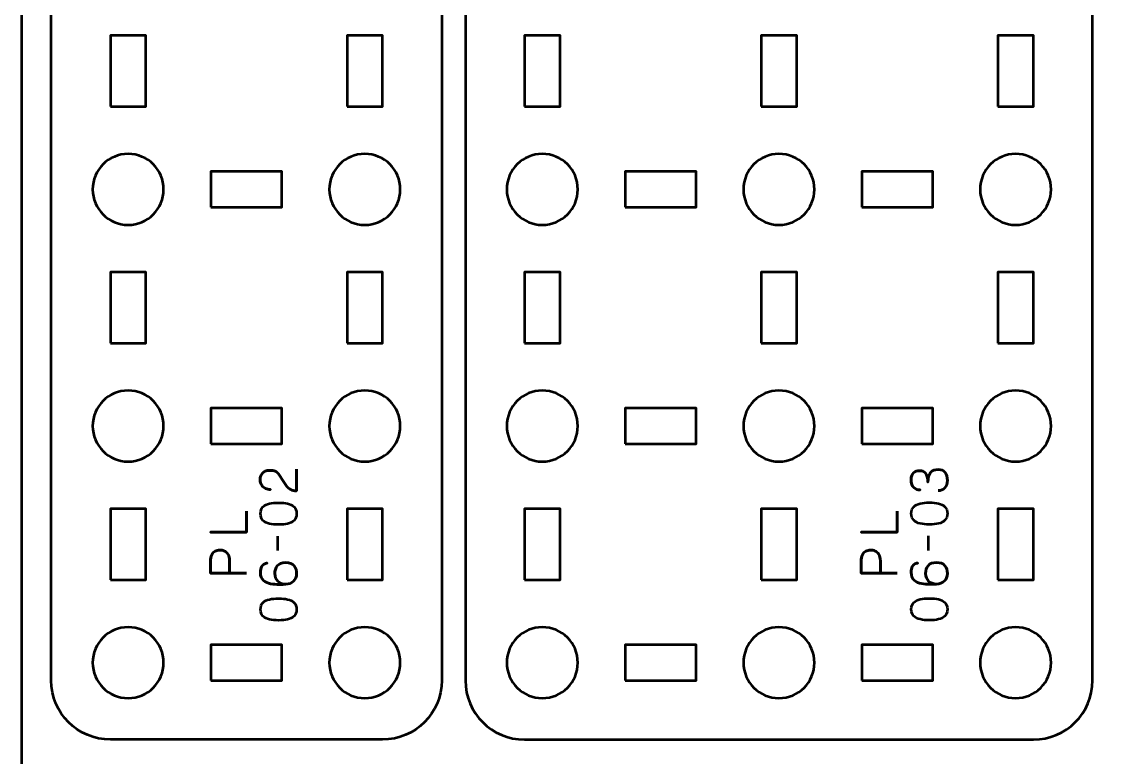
# Model space of a CAD drawing. Header units: centimetres. Extents: x -17.9 to -3.1, y -25.3 to -4.3.
# Drawn here: x -17.9 to -8.75, y -16.1 to -9.88 of the extents above; entities that cross this region are included whole.
import ezdxf

# ---------------------------------------------------------------- set-up
doc = ezdxf.new("R2010")
doc.units = ezdxf.units.CM
doc.header["$MEASUREMENT"] = 0
doc.layers.add('Layer 1', color=7, linetype='Continuous')

msp = doc.modelspace()

# ---------------------------------------------------------------- linework, layer by layer
at = {"layer": 'Layer 1', "color": 22, "lineweight": 53}
msp.add_open_spline([(-17.90003, -24.8499), (-17.90003, -24.8499), (-17.90003, -4.84994), (-17.90003, -4.84994), (-17.90003, -4.84994), (-17.90003, -4.57297), (-17.67694, -4.34998), (-17.39994, -4.34998), (-17.39994, -4.34998), (-17.39994, -4.34998), (-3.60007, -4.34998), (-3.60007, -4.34998), (-3.60007, -4.34998), (-3.32293, -4.34998), (-3.09997, -4.57297), (-3.09997, -4.84994), (-3.09997, -4.84994), (-3.09997, -4.84994), (-3.09997, -24.8499), (-3.09997, -24.8499), (-3.09997, -24.8499), (-3.09997, -25.1269), (-3.32293, -25.34999), (-3.60007, -25.34999), (-3.60007, -25.34999), (-3.60007, -25.34999), (-17.39994, -25.34999), (-17.39994, -25.34999), (-17.39994, -25.34999), (-17.67694, -25.34999), (-17.90003, -25.1269), (-17.90003, -24.8499)], degree=3, knots=[0, 0, 0, 0, 0.125, 0.125, 0.125, 0.125, 0.25, 0.25, 0.25, 0.25, 0.375, 0.375, 0.375, 0.375, 0.5, 0.5, 0.5, 0.5, 0.625, 0.625, 0.625, 0.625, 0.75, 0.75, 0.75, 0.75, 0.875, 0.875, 0.875, 0.875, 1, 1, 1, 1], dxfattribs=at)
at = {"layer": 'Layer 1', "color": 2, "lineweight": 53}
for points in [[(-14.35004, -15.4499), (-14.35004, -15.4499), (-14.35004, -5.14995), (-14.35004, -5.14995), (-14.35004, -5.14995), (-14.35004, -4.87295), (-14.57299, -4.64999), (-14.85, -4.64999), (-14.85, -4.64999), (-14.85, -4.64999), (-17.14992, -4.64999), (-17.14992, -4.64999), (-17.14992, -4.64999), (-17.42692, -4.64999), (-17.65002, -4.87295), (-17.65002, -5.14995), (-17.65002, -5.14995), (-17.65002, -5.14995), (-17.65002, -15.4499), (-17.65002, -15.4499), (-17.65002, -15.4499), (-17.65002, -15.7269), (-17.42692, -15.95), (-17.14992, -15.95), (-17.14992, -15.95), (-17.14992, -15.95), (-14.85, -15.95), (-14.85, -15.95), (-14.85, -15.95), (-14.57299, -15.95), (-14.35004, -15.7269), (-14.35004, -15.4499)], [(-14.15004, -15.44992), (-14.15004, -15.44992), (-14.15004, -5.14994), (-14.15004, -5.14994), (-14.15004, -5.14994), (-14.15004, -4.87294), (-13.92695, -4.64998), (-13.64995, -4.64998), (-13.64995, -4.64998), (-13.64995, -4.64998), (-9.35008, -4.64998), (-9.35008, -4.64998), (-9.35008, -4.64998), (-9.07294, -4.64998), (-8.84998, -4.87294), (-8.84998, -5.14994), (-8.84998, -5.14994), (-8.84998, -5.14994), (-8.84998, -15.44992), (-8.84998, -15.44992), (-8.84998, -15.44992), (-8.84998, -15.72692), (-9.07294, -15.95002), (-9.35008, -15.95002), (-9.35008, -15.95002), (-9.35008, -15.95002), (-13.64995, -15.95002), (-13.64995, -15.95002), (-13.64995, -15.95002), (-13.92695, -15.95002), (-14.15004, -15.72692), (-14.15004, -15.44992)]]:
    msp.add_open_spline(points, degree=3, knots=[0, 0, 0, 0, 0.125, 0.125, 0.125, 0.125, 0.25, 0.25, 0.25, 0.25, 0.375, 0.375, 0.375, 0.375, 0.5, 0.5, 0.5, 0.5, 0.625, 0.625, 0.625, 0.625, 0.75, 0.75, 0.75, 0.75, 0.875, 0.875, 0.875, 0.875, 1, 1, 1, 1], dxfattribs=at)
at = {"layer": 'Layer 1', "lineweight": 53}
for points in [[(-17.14992, -10.59993), (-17.14992, -10.59993), (-17.14992, -9.99993), (-17.14992, -9.99993), (-17.14992, -9.99993), (-17.14992, -9.99993), (-16.84992, -9.99993), (-16.84992, -9.99993), (-16.84992, -9.99993), (-16.84992, -9.99993), (-16.84992, -10.59993), (-16.84992, -10.59993), (-16.84992, -10.59993), (-16.84992, -10.59993), (-17.14992, -10.59993), (-17.14992, -10.59993)], [(-15.15, -10.59993), (-15.15, -10.59993), (-15.15, -9.99993), (-15.15, -9.99993), (-15.15, -9.99993), (-15.15, -9.99993), (-14.85, -9.99993), (-14.85, -9.99993), (-14.85, -9.99993), (-14.85, -9.99993), (-14.85, -10.59993), (-14.85, -10.59993), (-14.85, -10.59993), (-14.85, -10.59993), (-15.15, -10.59993), (-15.15, -10.59993)], [(-13.64995, -10.59993), (-13.64995, -10.59993), (-13.64995, -9.99993), (-13.64995, -9.99993), (-13.64995, -9.99993), (-13.64995, -9.99993), (-13.34994, -9.99993), (-13.34994, -9.99993), (-13.34994, -9.99993), (-13.34994, -9.99993), (-13.34994, -10.59993), (-13.34994, -10.59993), (-13.34994, -10.59993), (-13.34994, -10.59993), (-13.64995, -10.59993), (-13.64995, -10.59993)], [(-11.65001, -10.59993), (-11.65001, -10.59993), (-11.65001, -9.99993), (-11.65001, -9.99993), (-11.65001, -9.99993), (-11.65001, -9.99993), (-11.35001, -9.99993), (-11.35001, -9.99993), (-11.35001, -9.99993), (-11.35001, -9.99993), (-11.35001, -10.59993), (-11.35001, -10.59993), (-11.35001, -10.59993), (-11.35001, -10.59993), (-11.65001, -10.59993), (-11.65001, -10.59993)], [(-9.65008, -10.59993), (-9.65008, -10.59993), (-9.65008, -9.99993), (-9.65008, -9.99993), (-9.65008, -9.99993), (-9.65008, -9.99993), (-9.35008, -9.99993), (-9.35008, -9.99993), (-9.35008, -9.99993), (-9.35008, -9.99993), (-9.35008, -10.59993), (-9.35008, -10.59993), (-9.35008, -10.59993), (-9.35008, -10.59993), (-9.65008, -10.59993), (-9.65008, -10.59993)], [(-16.99999, -10.99998), (-16.83422, -10.99998), (-16.69999, -11.13431), (-16.69999, -11.29997), (-16.69999, -11.29997), (-16.69999, -11.4656), (-16.83422, -11.59998), (-16.99999, -11.59998), (-16.99999, -11.59998), (-17.16565, -11.59998), (-17.29999, -11.4656), (-17.29999, -11.29997), (-17.29999, -11.29997), (-17.29999, -11.13431), (-17.16565, -10.99998), (-16.99999, -10.99998)], [(-14.99993, -10.99998), (-14.8343, -10.99998), (-14.69992, -11.13431), (-14.69992, -11.29997), (-14.69992, -11.29997), (-14.69992, -11.4656), (-14.8343, -11.59998), (-14.99993, -11.59998), (-14.99993, -11.59998), (-15.1657, -11.59998), (-15.29993, -11.4656), (-15.29993, -11.29997), (-15.29993, -11.29997), (-15.29993, -11.13431), (-15.1657, -10.99998), (-14.99993, -10.99998)], [(-13.50001, -10.99998), (-13.33424, -10.99998), (-13.20001, -11.13432), (-13.20001, -11.29998), (-13.20001, -11.29998), (-13.20001, -11.46561), (-13.33424, -11.59999), (-13.50001, -11.59999), (-13.50001, -11.59999), (-13.66568, -11.59999), (-13.80002, -11.46561), (-13.80002, -11.29998), (-13.80002, -11.29998), (-13.80002, -11.13432), (-13.66568, -10.99998), (-13.50001, -10.99998)], [(-11.49994, -10.99998), (-11.33431, -10.99998), (-11.19994, -11.13432), (-11.19994, -11.29998), (-11.19994, -11.29998), (-11.19994, -11.46561), (-11.33431, -11.59999), (-11.49994, -11.59999), (-11.49994, -11.59999), (-11.66571, -11.59999), (-11.79994, -11.46561), (-11.79994, -11.29998), (-11.79994, -11.29998), (-11.79994, -11.13432), (-11.66571, -10.99998), (-11.49994, -10.99998)], [(-9.50001, -10.99998), (-9.33434, -10.99998), (-9.20001, -11.13432), (-9.20001, -11.29998), (-9.20001, -11.29998), (-9.20001, -11.46561), (-9.33434, -11.59999), (-9.50001, -11.59999), (-9.50001, -11.59999), (-9.66564, -11.59999), (-9.80001, -11.46561), (-9.80001, -11.29998), (-9.80001, -11.29998), (-9.80001, -11.13432), (-9.66564, -10.99998), (-9.50001, -10.99998)], [(-16.29997, -11.45005), (-16.29997, -11.45005), (-16.29997, -11.15004), (-16.29997, -11.15004), (-16.29997, -11.15004), (-16.29997, -11.15004), (-15.69998, -11.15004), (-15.69998, -11.15004), (-15.69998, -11.15004), (-15.69998, -11.15004), (-15.69998, -11.45005), (-15.69998, -11.45005), (-15.69998, -11.45005), (-15.69998, -11.45005), (-16.29997, -11.45005), (-16.29997, -11.45005)], [(-12.8, -11.45006), (-12.8, -11.45006), (-12.8, -11.15005), (-12.8, -11.15005), (-12.8, -11.15005), (-12.8, -11.15005), (-12.19999, -11.15005), (-12.19999, -11.15005), (-12.19999, -11.15005), (-12.19999, -11.15005), (-12.19999, -11.45006), (-12.19999, -11.45006), (-12.19999, -11.45006), (-12.19999, -11.45006), (-12.8, -11.45006), (-12.8, -11.45006)], [(-10.80003, -11.45006), (-10.80003, -11.45006), (-10.80003, -11.15005), (-10.80003, -11.15005), (-10.80003, -11.15005), (-10.80003, -11.15005), (-10.20003, -11.15005), (-10.20003, -11.15005), (-10.20003, -11.15005), (-10.20003, -11.15005), (-10.20003, -11.45006), (-10.20003, -11.45006), (-10.20003, -11.45006), (-10.20003, -11.45006), (-10.80003, -11.45006), (-10.80003, -11.45006)], [(-17.14992, -12.6), (-17.14992, -12.6), (-17.14992, -11.99999), (-17.14992, -11.99999), (-17.14992, -11.99999), (-17.14992, -11.99999), (-16.84992, -11.99999), (-16.84992, -11.99999), (-16.84992, -11.99999), (-16.84992, -11.99999), (-16.84992, -12.6), (-16.84992, -12.6), (-16.84992, -12.6), (-16.84992, -12.6), (-17.14992, -12.6), (-17.14992, -12.6)], [(-15.15, -12.6), (-15.15, -12.6), (-15.15, -11.99999), (-15.15, -11.99999), (-15.15, -11.99999), (-15.15, -11.99999), (-14.85, -11.99999), (-14.85, -11.99999), (-14.85, -11.99999), (-14.85, -11.99999), (-14.85, -12.6), (-14.85, -12.6), (-14.85, -12.6), (-14.85, -12.6), (-15.15, -12.6), (-15.15, -12.6)], [(-13.64995, -12.60001), (-13.64995, -12.60001), (-13.64995, -12), (-13.64995, -12), (-13.64995, -12), (-13.64995, -12), (-13.34994, -12), (-13.34994, -12), (-13.34994, -12), (-13.34994, -12), (-13.34994, -12.60001), (-13.34994, -12.60001), (-13.34994, -12.60001), (-13.34994, -12.60001), (-13.64995, -12.60001), (-13.64995, -12.60001)], [(-11.65001, -12.60001), (-11.65001, -12.60001), (-11.65001, -12), (-11.65001, -12), (-11.65001, -12), (-11.65001, -12), (-11.35001, -12), (-11.35001, -12), (-11.35001, -12), (-11.35001, -12), (-11.35001, -12.60001), (-11.35001, -12.60001), (-11.35001, -12.60001), (-11.35001, -12.60001), (-11.65001, -12.60001), (-11.65001, -12.60001)], [(-9.65008, -12.60001), (-9.65008, -12.60001), (-9.65008, -12), (-9.65008, -12), (-9.65008, -12), (-9.65008, -12), (-9.35008, -12), (-9.35008, -12), (-9.35008, -12), (-9.35008, -12), (-9.35008, -12.60001), (-9.35008, -12.60001), (-9.35008, -12.60001), (-9.35008, -12.60001), (-9.65008, -12.60001), (-9.65008, -12.60001)], [(-16.99999, -12.9999), (-16.83422, -12.9999), (-16.69999, -13.13428), (-16.69999, -13.29991), (-16.69999, -13.29991), (-16.69999, -13.46568), (-16.83422, -13.59991), (-16.99999, -13.59991), (-16.99999, -13.59991), (-17.16565, -13.59991), (-17.29999, -13.46568), (-17.29999, -13.29991), (-17.29999, -13.29991), (-17.29999, -13.13428), (-17.16565, -12.9999), (-16.99999, -12.9999)], [(-14.99993, -12.9999), (-14.8343, -12.9999), (-14.69992, -13.13428), (-14.69992, -13.29991), (-14.69992, -13.29991), (-14.69992, -13.46568), (-14.8343, -13.59991), (-14.99993, -13.59991), (-14.99993, -13.59991), (-15.1657, -13.59991), (-15.29993, -13.46568), (-15.29993, -13.29991), (-15.29993, -13.29991), (-15.29993, -13.13428), (-15.1657, -12.9999), (-14.99993, -12.9999)], [(-13.50001, -12.99991), (-13.33424, -12.99991), (-13.20001, -13.13429), (-13.20001, -13.29992), (-13.20001, -13.29992), (-13.20001, -13.46569), (-13.33424, -13.59992), (-13.50001, -13.59992), (-13.50001, -13.59992), (-13.66568, -13.59992), (-13.80002, -13.46569), (-13.80002, -13.29992), (-13.80002, -13.29992), (-13.80002, -13.13429), (-13.66568, -12.99991), (-13.50001, -12.99991)], [(-11.49994, -12.99991), (-11.33431, -12.99991), (-11.19994, -13.13429), (-11.19994, -13.29992), (-11.19994, -13.29992), (-11.19994, -13.46569), (-11.33431, -13.59992), (-11.49994, -13.59992), (-11.49994, -13.59992), (-11.66571, -13.59992), (-11.79994, -13.46569), (-11.79994, -13.29992), (-11.79994, -13.29992), (-11.79994, -13.13429), (-11.66571, -12.99991), (-11.49994, -12.99991)], [(-9.50001, -12.99991), (-9.33434, -12.99991), (-9.20001, -13.13429), (-9.20001, -13.29992), (-9.20001, -13.29992), (-9.20001, -13.46569), (-9.33434, -13.59992), (-9.50001, -13.59992), (-9.50001, -13.59992), (-9.66564, -13.59992), (-9.80001, -13.46569), (-9.80001, -13.29992), (-9.80001, -13.29992), (-9.80001, -13.13429), (-9.66564, -12.99991), (-9.50001, -12.99991)], [(-16.29997, -13.44998), (-16.29997, -13.44998), (-16.29997, -13.14998), (-16.29997, -13.14998), (-16.29997, -13.14998), (-16.29997, -13.14998), (-15.69998, -13.14998), (-15.69998, -13.14998), (-15.69998, -13.14998), (-15.69998, -13.14998), (-15.69998, -13.44998), (-15.69998, -13.44998), (-15.69998, -13.44998), (-15.69998, -13.44998), (-16.29997, -13.44998), (-16.29997, -13.44998)], [(-12.8, -13.44999), (-12.8, -13.44999), (-12.8, -13.14999), (-12.8, -13.14999), (-12.8, -13.14999), (-12.8, -13.14999), (-12.19999, -13.14999), (-12.19999, -13.14999), (-12.19999, -13.14999), (-12.19999, -13.14999), (-12.19999, -13.44999), (-12.19999, -13.44999), (-12.19999, -13.44999), (-12.19999, -13.44999), (-12.8, -13.44999), (-12.8, -13.44999)], [(-10.80003, -13.44999), (-10.80003, -13.44999), (-10.80003, -13.14999), (-10.80003, -13.14999), (-10.80003, -13.14999), (-10.80003, -13.14999), (-10.20003, -13.14999), (-10.20003, -13.14999), (-10.20003, -13.14999), (-10.20003, -13.14999), (-10.20003, -13.44999), (-10.20003, -13.44999), (-10.20003, -13.44999), (-10.20003, -13.44999), (-10.80003, -13.44999), (-10.80003, -13.44999)], [(-17.14992, -14.59995), (-17.14992, -14.59995), (-17.14992, -13.99996), (-17.14992, -13.99996), (-17.14992, -13.99996), (-17.14992, -13.99996), (-16.84992, -13.99996), (-16.84992, -13.99996), (-16.84992, -13.99996), (-16.84992, -13.99996), (-16.84992, -14.59995), (-16.84992, -14.59995), (-16.84992, -14.59995), (-16.84992, -14.59995), (-17.14992, -14.59995), (-17.14992, -14.59995)], [(-15.15, -14.59995), (-15.15, -14.59995), (-15.15, -13.99996), (-15.15, -13.99996), (-15.15, -13.99996), (-15.15, -13.99996), (-14.85, -13.99996), (-14.85, -13.99996), (-14.85, -13.99996), (-14.85, -13.99996), (-14.85, -14.59995), (-14.85, -14.59995), (-14.85, -14.59995), (-14.85, -14.59995), (-15.15, -14.59995), (-15.15, -14.59995)], [(-13.64995, -14.59997), (-13.64995, -14.59997), (-13.64995, -13.99997), (-13.64995, -13.99997), (-13.64995, -13.99997), (-13.64995, -13.99997), (-13.34994, -13.99997), (-13.34994, -13.99997), (-13.34994, -13.99997), (-13.34994, -13.99997), (-13.34994, -14.59997), (-13.34994, -14.59997), (-13.34994, -14.59997), (-13.34994, -14.59997), (-13.64995, -14.59997), (-13.64995, -14.59997)], [(-11.65001, -14.59997), (-11.65001, -14.59997), (-11.65001, -13.99997), (-11.65001, -13.99997), (-11.65001, -13.99997), (-11.65001, -13.99997), (-11.35001, -13.99997), (-11.35001, -13.99997), (-11.35001, -13.99997), (-11.35001, -13.99997), (-11.35001, -14.59997), (-11.35001, -14.59997), (-11.35001, -14.59997), (-11.35001, -14.59997), (-11.65001, -14.59997), (-11.65001, -14.59997)], [(-9.65008, -14.59997), (-9.65008, -14.59997), (-9.65008, -13.99997), (-9.65008, -13.99997), (-9.65008, -13.99997), (-9.65008, -13.99997), (-9.35008, -13.99997), (-9.35008, -13.99997), (-9.35008, -13.99997), (-9.35008, -13.99997), (-9.35008, -14.59997), (-9.35008, -14.59997), (-9.35008, -14.59997), (-9.35008, -14.59997), (-9.65008, -14.59997), (-9.65008, -14.59997)], [(-16.99999, -14.99997), (-16.83422, -14.99997), (-16.69999, -15.1342), (-16.69999, -15.29997), (-16.69999, -15.29997), (-16.69999, -15.46563), (-16.83422, -15.59997), (-16.99999, -15.59997), (-16.99999, -15.59997), (-17.16565, -15.59997), (-17.29999, -15.46563), (-17.29999, -15.29997), (-17.29999, -15.29997), (-17.29999, -15.1342), (-17.16565, -14.99997), (-16.99999, -14.99997)], [(-14.99993, -14.99997), (-14.8343, -14.99997), (-14.69992, -15.1342), (-14.69992, -15.29997), (-14.69992, -15.29997), (-14.69992, -15.46563), (-14.8343, -15.59997), (-14.99993, -15.59997), (-14.99993, -15.59997), (-15.1657, -15.59997), (-15.29993, -15.46563), (-15.29993, -15.29997), (-15.29993, -15.29997), (-15.29993, -15.1342), (-15.1657, -14.99997), (-14.99993, -14.99997)], [(-13.50001, -14.99999), (-13.33424, -14.99999), (-13.20001, -15.13422), (-13.20001, -15.29999), (-13.20001, -15.29999), (-13.20001, -15.46565), (-13.33424, -15.59999), (-13.50001, -15.59999), (-13.50001, -15.59999), (-13.66568, -15.59999), (-13.80002, -15.46565), (-13.80002, -15.29999), (-13.80002, -15.29999), (-13.80002, -15.13422), (-13.66568, -14.99999), (-13.50001, -14.99999)], [(-11.49994, -14.99999), (-11.33431, -14.99999), (-11.19994, -15.13422), (-11.19994, -15.29999), (-11.19994, -15.29999), (-11.19994, -15.46565), (-11.33431, -15.59999), (-11.49994, -15.59999), (-11.49994, -15.59999), (-11.66571, -15.59999), (-11.79994, -15.46565), (-11.79994, -15.29999), (-11.79994, -15.29999), (-11.79994, -15.13422), (-11.66571, -14.99999), (-11.49994, -14.99999)], [(-9.50001, -14.99999), (-9.33434, -14.99999), (-9.20001, -15.13422), (-9.20001, -15.29999), (-9.20001, -15.29999), (-9.20001, -15.46565), (-9.33434, -15.59999), (-9.50001, -15.59999), (-9.50001, -15.59999), (-9.66564, -15.59999), (-9.80001, -15.46565), (-9.80001, -15.29999), (-9.80001, -15.29999), (-9.80001, -15.13422), (-9.66564, -14.99999), (-9.50001, -14.99999)], [(-16.29997, -15.4499), (-16.29997, -15.4499), (-16.29997, -15.1499), (-16.29997, -15.1499), (-16.29997, -15.1499), (-16.29997, -15.1499), (-15.69998, -15.1499), (-15.69998, -15.1499), (-15.69998, -15.1499), (-15.69998, -15.1499), (-15.69998, -15.4499), (-15.69998, -15.4499), (-15.69998, -15.4499), (-15.69998, -15.4499), (-16.29997, -15.4499), (-16.29997, -15.4499)], [(-12.8, -15.44992), (-12.8, -15.44992), (-12.8, -15.14992), (-12.8, -15.14992), (-12.8, -15.14992), (-12.8, -15.14992), (-12.19999, -15.14992), (-12.19999, -15.14992), (-12.19999, -15.14992), (-12.19999, -15.14992), (-12.19999, -15.44992), (-12.19999, -15.44992), (-12.19999, -15.44992), (-12.19999, -15.44992), (-12.8, -15.44992), (-12.8, -15.44992)], [(-10.80003, -15.44992), (-10.80003, -15.44992), (-10.80003, -15.14992), (-10.80003, -15.14992), (-10.80003, -15.14992), (-10.80003, -15.14992), (-10.20003, -15.14992), (-10.20003, -15.14992), (-10.20003, -15.14992), (-10.20003, -15.14992), (-10.20003, -15.44992), (-10.20003, -15.44992), (-10.20003, -15.44992), (-10.20003, -15.44992), (-10.80003, -15.44992), (-10.80003, -15.44992)]]:
    msp.add_open_spline(points, degree=3, knots=[0, 0, 0, 0, 0.25, 0.25, 0.25, 0.25, 0.5, 0.5, 0.5, 0.5, 0.75, 0.75, 0.75, 0.75, 1, 1, 1, 1], dxfattribs=at)
at = {"layer": 'Layer 1', "color": 40, "lineweight": 53}
for points, knots in [([(-15.57665, -13.66577), (-15.57665, -13.66577), (-15.57665, -13.84742), (-15.57665, -13.84742), (-15.57665, -13.84742), (-15.5969, -13.84685), (-15.6133, -13.84311), (-15.62611, -13.83638), (-15.62611, -13.83638), (-15.63877, -13.82978), (-15.64939, -13.82121), (-15.65793, -13.81073), (-15.65793, -13.81073), (-15.66622, -13.80043), (-15.67433, -13.7891), (-15.68206, -13.77672), (-15.68206, -13.77672), (-15.68206, -13.77672), (-15.73028, -13.70437), (-15.73028, -13.70437), (-15.73028, -13.70437), (-15.74076, -13.69004), (-15.75304, -13.68137), (-15.76679, -13.67833), (-15.76679, -13.67833), (-15.78059, -13.67544), (-15.79463, -13.67417), (-15.80913, -13.67473), (-15.80913, -13.67473), (-15.8189, -13.67459), (-15.82966, -13.67696), (-15.84137, -13.68161), (-15.84137, -13.68161), (-15.8528, -13.68645), (-15.86271, -13.69445), (-15.87125, -13.70574), (-15.87125, -13.70574), (-15.87954, -13.71717), (-15.88395, -13.73276), (-15.88434, -13.75259), (-15.88434, -13.75259), (-15.88395, -13.7727), (-15.87954, -13.78896), (-15.87111, -13.8011), (-15.87111, -13.8011), (-15.86257, -13.81337), (-15.85171, -13.82219), (-15.83858, -13.82756), (-15.83858, -13.82756), (-15.82525, -13.83306), (-15.81146, -13.83571), (-15.79727, -13.83556), (-15.79727, -13.83556), (-15.81146, -13.83571), (-15.82525, -13.83306), (-15.83858, -13.82756), (-15.83858, -13.82756), (-15.85171, -13.82219), (-15.86257, -13.81337), (-15.87111, -13.8011), (-15.87111, -13.8011), (-15.87954, -13.78896), (-15.88395, -13.7727), (-15.88434, -13.75259), (-15.88434, -13.75259), (-15.88395, -13.73276), (-15.87954, -13.71717), (-15.87125, -13.70574), (-15.87125, -13.70574), (-15.86271, -13.69445), (-15.8528, -13.68645), (-15.84137, -13.68161), (-15.84137, -13.68161), (-15.82966, -13.67696), (-15.8189, -13.67459), (-15.80913, -13.67473), (-15.80913, -13.67473), (-15.79463, -13.67417), (-15.78059, -13.67544), (-15.76679, -13.67833), (-15.76679, -13.67833), (-15.75304, -13.68137), (-15.74076, -13.69004), (-15.73028, -13.70437), (-15.73028, -13.70437), (-15.73028, -13.70437), (-15.68206, -13.77672), (-15.68206, -13.77672), (-15.68206, -13.77672), (-15.67433, -13.7891), (-15.66622, -13.80043), (-15.65793, -13.81073), (-15.65793, -13.81073), (-15.64939, -13.82121), (-15.63877, -13.82978), (-15.62611, -13.83638), (-15.62611, -13.83638), (-15.6133, -13.84311), (-15.5969, -13.84685), (-15.57665, -13.84742), (-15.57665, -13.84742), (-15.57665, -13.84742), (-15.57665, -13.66577), (-15.57665, -13.66577)], [0, 0, 0, 0, 0.0384615, 0.0384615, 0.0384615, 0.0384615, 0.0769231, 0.0769231, 0.0769231, 0.0769231, 0.1153846, 0.1153846, 0.1153846, 0.1153846, 0.1538462, 0.1538462, 0.1538462, 0.1538462, 0.1923077, 0.1923077, 0.1923077, 0.1923077, 0.2307692, 0.2307692, 0.2307692, 0.2307692, 0.2692308, 0.2692308, 0.2692308, 0.2692308, 0.3076923, 0.3076923, 0.3076923, 0.3076923, 0.3461538, 0.3461538, 0.3461538, 0.3461538, 0.3846154, 0.3846154, 0.3846154, 0.3846154, 0.4230769, 0.4230769, 0.4230769, 0.4230769, 0.4615385, 0.4615385, 0.4615385, 0.4615385, 0.5, 0.5, 0.5, 0.5, 0.5384615, 0.5384615, 0.5384615, 0.5384615, 0.5769231, 0.5769231, 0.5769231, 0.5769231, 0.6153846, 0.6153846, 0.6153846, 0.6153846, 0.6538462, 0.6538462, 0.6538462, 0.6538462, 0.6923077, 0.6923077, 0.6923077, 0.6923077, 0.7307692, 0.7307692, 0.7307692, 0.7307692, 0.7692308, 0.7692308, 0.7692308, 0.7692308, 0.8076923, 0.8076923, 0.8076923, 0.8076923, 0.8461538, 0.8461538, 0.8461538, 0.8461538, 0.8846154, 0.8846154, 0.8846154, 0.8846154, 0.9230769, 0.9230769, 0.9230769, 0.9230769, 0.9615385, 0.9615385, 0.9615385, 0.9615385, 1, 1, 1, 1]), ([(-10.15332, -13.84616), (-10.13032, -13.84616), (-10.11183, -13.83847), (-10.09807, -13.82302), (-10.09807, -13.82302), (-10.084, -13.80785), (-10.07698, -13.7865), (-10.07669, -13.75895), (-10.07669, -13.75895), (-10.07655, -13.73165), (-10.08262, -13.7096), (-10.0949, -13.69295), (-10.0949, -13.69295), (-10.10728, -13.67654), (-10.12728, -13.66815), (-10.15498, -13.66758), (-10.15498, -13.66758), (-10.18295, -13.66758), (-10.20429, -13.67612), (-10.21893, -13.69333), (-10.21893, -13.69333), (-10.23354, -13.71073), (-10.24084, -13.73771), (-10.24098, -13.77423), (-10.24098, -13.77423), (-10.24109, -13.73828), (-10.24772, -13.71291), (-10.26067, -13.69831), (-10.26067, -13.69831), (-10.27362, -13.68384), (-10.29044, -13.67682), (-10.31126, -13.67721), (-10.31126, -13.67721), (-10.33193, -13.67707), (-10.349, -13.683), (-10.36266, -13.69485), (-10.36266, -13.69485), (-10.37603, -13.70699), (-10.38305, -13.72724), (-10.38358, -13.75563), (-10.38358, -13.75563), (-10.38291, -13.78428), (-10.37518, -13.80552), (-10.36043, -13.81945), (-10.36043, -13.81945), (-10.34569, -13.83349), (-10.32791, -13.84037), (-10.30699, -13.84023), (-10.30699, -13.84023), (-10.32791, -13.84037), (-10.34569, -13.83349), (-10.36043, -13.81945), (-10.36043, -13.81945), (-10.37518, -13.80552), (-10.38291, -13.78428), (-10.38358, -13.75563), (-10.38358, -13.75563), (-10.38305, -13.72724), (-10.37603, -13.70699), (-10.36266, -13.69485), (-10.36266, -13.69485), (-10.349, -13.683), (-10.33193, -13.67707), (-10.31126, -13.67721), (-10.31126, -13.67721), (-10.29044, -13.67682), (-10.27362, -13.68384), (-10.26067, -13.69831), (-10.26067, -13.69831), (-10.24772, -13.71291), (-10.24109, -13.73828), (-10.24098, -13.77423), (-10.24098, -13.77423), (-10.24084, -13.73771), (-10.23354, -13.71073), (-10.21893, -13.69333), (-10.21893, -13.69333), (-10.20429, -13.67612), (-10.18295, -13.66758), (-10.15498, -13.66758), (-10.15498, -13.66758), (-10.12728, -13.66815), (-10.10728, -13.67654), (-10.0949, -13.69295), (-10.0949, -13.69295), (-10.08262, -13.7096), (-10.07655, -13.73165), (-10.07669, -13.75895), (-10.07669, -13.75895), (-10.07698, -13.7865), (-10.084, -13.80785), (-10.09807, -13.82302), (-10.09807, -13.82302), (-10.11183, -13.83847), (-10.13032, -13.84616), (-10.15332, -13.84616)], [0, 0, 0, 0, 0.0416667, 0.0416667, 0.0416667, 0.0416667, 0.0833333, 0.0833333, 0.0833333, 0.0833333, 0.125, 0.125, 0.125, 0.125, 0.1666667, 0.1666667, 0.1666667, 0.1666667, 0.2083333, 0.2083333, 0.2083333, 0.2083333, 0.25, 0.25, 0.25, 0.25, 0.2916667, 0.2916667, 0.2916667, 0.2916667, 0.3333333, 0.3333333, 0.3333333, 0.3333333, 0.375, 0.375, 0.375, 0.375, 0.4166667, 0.4166667, 0.4166667, 0.4166667, 0.4583333, 0.4583333, 0.4583333, 0.4583333, 0.5, 0.5, 0.5, 0.5, 0.5416667, 0.5416667, 0.5416667, 0.5416667, 0.5833333, 0.5833333, 0.5833333, 0.5833333, 0.625, 0.625, 0.625, 0.625, 0.6666667, 0.6666667, 0.6666667, 0.6666667, 0.7083333, 0.7083333, 0.7083333, 0.7083333, 0.75, 0.75, 0.75, 0.75, 0.7916667, 0.7916667, 0.7916667, 0.7916667, 0.8333333, 0.8333333, 0.8333333, 0.8333333, 0.875, 0.875, 0.875, 0.875, 0.9166667, 0.9166667, 0.9166667, 0.9166667, 0.9583333, 0.9583333, 0.9583333, 0.9583333, 1, 1, 1, 1]), ([(-15.57665, -14.04046), (-15.57689, -14.01594), (-15.58381, -13.99692), (-15.59732, -13.98341), (-15.59732, -13.98341), (-15.6108, -13.97004), (-15.629, -13.96066), (-15.652, -13.95544), (-15.652, -13.95544), (-15.6749, -13.95036), (-15.70051, -13.94785), (-15.72905, -13.94814), (-15.72905, -13.94814), (-15.75716, -13.94785), (-15.78278, -13.95036), (-15.80581, -13.95544), (-15.80581, -13.95544), (-15.82853, -13.96066), (-15.84673, -13.97004), (-15.86053, -13.98341), (-15.86053, -13.98341), (-15.874, -13.99692), (-15.88106, -14.01594), (-15.88145, -14.04046), (-15.88145, -14.04046), (-15.88106, -14.06512), (-15.874, -14.08413), (-15.86053, -14.0975), (-15.86053, -14.0975), (-15.84673, -14.11101), (-15.82853, -14.12026), (-15.80581, -14.12534), (-15.80581, -14.12534), (-15.78278, -14.13059), (-15.75716, -14.13306), (-15.72905, -14.13264), (-15.72905, -14.13264), (-15.70051, -14.13306), (-15.6749, -14.13059), (-15.652, -14.12534), (-15.652, -14.12534), (-15.629, -14.12026), (-15.6108, -14.11101), (-15.59732, -14.0975), (-15.59732, -14.0975), (-15.58381, -14.08413), (-15.57689, -14.06512), (-15.57665, -14.04046)], [0, 0, 0, 0, 0.0833333, 0.0833333, 0.0833333, 0.0833333, 0.1666667, 0.1666667, 0.1666667, 0.1666667, 0.25, 0.25, 0.25, 0.25, 0.3333333, 0.3333333, 0.3333333, 0.3333333, 0.4166667, 0.4166667, 0.4166667, 0.4166667, 0.5, 0.5, 0.5, 0.5, 0.5833333, 0.5833333, 0.5833333, 0.5833333, 0.6666667, 0.6666667, 0.6666667, 0.6666667, 0.75, 0.75, 0.75, 0.75, 0.8333333, 0.8333333, 0.8333333, 0.8333333, 0.9166667, 0.9166667, 0.9166667, 0.9166667, 1, 1, 1, 1]), ([(-15.57665, -14.04046), (-15.57689, -14.01594), (-15.58381, -13.99692), (-15.59732, -13.98341), (-15.59732, -13.98341), (-15.6108, -13.97004), (-15.629, -13.96066), (-15.652, -13.95544), (-15.652, -13.95544), (-15.6749, -13.95036), (-15.70051, -13.94785), (-15.72905, -13.94814), (-15.72905, -13.94814), (-15.75716, -13.94785), (-15.78278, -13.95036), (-15.80581, -13.95544), (-15.80581, -13.95544), (-15.82853, -13.96066), (-15.84673, -13.97004), (-15.86053, -13.98341), (-15.86053, -13.98341), (-15.874, -13.99692), (-15.88106, -14.01594), (-15.88145, -14.04046), (-15.88145, -14.04046), (-15.88106, -14.06512), (-15.874, -14.08413), (-15.86053, -14.0975), (-15.86053, -14.0975), (-15.84673, -14.11101), (-15.82853, -14.12026), (-15.80581, -14.12534), (-15.80581, -14.12534), (-15.78278, -14.13059), (-15.75716, -14.13306), (-15.72905, -14.13264), (-15.72905, -14.13264), (-15.70051, -14.13306), (-15.6749, -14.13059), (-15.652, -14.12534), (-15.652, -14.12534), (-15.629, -14.12026), (-15.6108, -14.11101), (-15.59732, -14.0975), (-15.59732, -14.0975), (-15.58381, -14.08413), (-15.57689, -14.06512), (-15.57665, -14.04046)], [0, 0, 0, 0, 0.0833333, 0.0833333, 0.0833333, 0.0833333, 0.1666667, 0.1666667, 0.1666667, 0.1666667, 0.25, 0.25, 0.25, 0.25, 0.3333333, 0.3333333, 0.3333333, 0.3333333, 0.4166667, 0.4166667, 0.4166667, 0.4166667, 0.5, 0.5, 0.5, 0.5, 0.5833333, 0.5833333, 0.5833333, 0.5833333, 0.6666667, 0.6666667, 0.6666667, 0.6666667, 0.75, 0.75, 0.75, 0.75, 0.8333333, 0.8333333, 0.8333333, 0.8333333, 0.9166667, 0.9166667, 0.9166667, 0.9166667, 1, 1, 1, 1]), ([(-10.07669, -14.03923), (-10.07698, -14.01471), (-10.08386, -13.9957), (-10.09737, -13.98219), (-10.09737, -13.98219), (-10.11088, -13.96882), (-10.12908, -13.95943), (-10.15208, -13.95421), (-10.15208, -13.95421), (-10.17494, -13.9491), (-10.20059, -13.94663), (-10.22913, -13.94691), (-10.22913, -13.94691), (-10.25721, -13.94663), (-10.28286, -13.9491), (-10.30586, -13.95421), (-10.30586, -13.95421), (-10.32861, -13.95943), (-10.34682, -13.96882), (-10.36057, -13.98219), (-10.36057, -13.98219), (-10.37409, -13.9957), (-10.38111, -14.01471), (-10.38153, -14.03923), (-10.38153, -14.03923), (-10.38111, -14.06389), (-10.37409, -14.08291), (-10.36057, -14.09628), (-10.36057, -14.09628), (-10.34682, -14.10979), (-10.32861, -14.11903), (-10.30586, -14.12411), (-10.30586, -14.12411), (-10.28286, -14.12937), (-10.25721, -14.13184), (-10.22913, -14.13141), (-10.22913, -14.13141), (-10.20059, -14.13184), (-10.17494, -14.12937), (-10.15208, -14.12411), (-10.15208, -14.12411), (-10.12908, -14.11903), (-10.11088, -14.10979), (-10.09737, -14.09628), (-10.09737, -14.09628), (-10.08386, -14.08291), (-10.07698, -14.06389), (-10.07669, -14.03923)], [0, 0, 0, 0, 0.0833333, 0.0833333, 0.0833333, 0.0833333, 0.1666667, 0.1666667, 0.1666667, 0.1666667, 0.25, 0.25, 0.25, 0.25, 0.3333333, 0.3333333, 0.3333333, 0.3333333, 0.4166667, 0.4166667, 0.4166667, 0.4166667, 0.5, 0.5, 0.5, 0.5, 0.5833333, 0.5833333, 0.5833333, 0.5833333, 0.6666667, 0.6666667, 0.6666667, 0.6666667, 0.75, 0.75, 0.75, 0.75, 0.8333333, 0.8333333, 0.8333333, 0.8333333, 0.9166667, 0.9166667, 0.9166667, 0.9166667, 1, 1, 1, 1]), ([(-10.07669, -14.03923), (-10.07698, -14.01471), (-10.08386, -13.9957), (-10.09737, -13.98219), (-10.09737, -13.98219), (-10.11088, -13.96882), (-10.12908, -13.95943), (-10.15208, -13.95421), (-10.15208, -13.95421), (-10.17494, -13.9491), (-10.20059, -13.94663), (-10.22913, -13.94691), (-10.22913, -13.94691), (-10.25721, -13.94663), (-10.28286, -13.9491), (-10.30586, -13.95421), (-10.30586, -13.95421), (-10.32861, -13.95943), (-10.34682, -13.96882), (-10.36057, -13.98219), (-10.36057, -13.98219), (-10.37409, -13.9957), (-10.38111, -14.01471), (-10.38153, -14.03923), (-10.38153, -14.03923), (-10.38111, -14.06389), (-10.37409, -14.08291), (-10.36057, -14.09628), (-10.36057, -14.09628), (-10.34682, -14.10979), (-10.32861, -14.11903), (-10.30586, -14.12411), (-10.30586, -14.12411), (-10.28286, -14.12937), (-10.25721, -14.13184), (-10.22913, -14.13141), (-10.22913, -14.13141), (-10.20059, -14.13184), (-10.17494, -14.12937), (-10.15208, -14.12411), (-10.15208, -14.12411), (-10.12908, -14.11903), (-10.11088, -14.10979), (-10.09737, -14.09628), (-10.09737, -14.09628), (-10.08386, -14.08291), (-10.07698, -14.06389), (-10.07669, -14.03923)], [0, 0, 0, 0, 0.0833333, 0.0833333, 0.0833333, 0.0833333, 0.1666667, 0.1666667, 0.1666667, 0.1666667, 0.25, 0.25, 0.25, 0.25, 0.3333333, 0.3333333, 0.3333333, 0.3333333, 0.4166667, 0.4166667, 0.4166667, 0.4166667, 0.5, 0.5, 0.5, 0.5, 0.5833333, 0.5833333, 0.5833333, 0.5833333, 0.6666667, 0.6666667, 0.6666667, 0.6666667, 0.75, 0.75, 0.75, 0.75, 0.8333333, 0.8333333, 0.8333333, 0.8333333, 0.9166667, 0.9166667, 0.9166667, 0.9166667, 1, 1, 1, 1]), ([(-15.99998, -14.01993), (-15.99998, -14.01993), (-15.99998, -14.19811), (-15.99998, -14.19811), (-15.99998, -14.19811), (-15.99998, -14.19811), (-16.30519, -14.19811), (-16.30519, -14.19811), (-16.30519, -14.19811), (-16.30519, -14.19811), (-15.99998, -14.19811), (-15.99998, -14.19811), (-15.99998, -14.19811), (-15.99998, -14.19811), (-15.99998, -14.01993), (-15.99998, -14.01993)], [0, 0, 0, 0, 0.25, 0.25, 0.25, 0.25, 0.5, 0.5, 0.5, 0.5, 0.75, 0.75, 0.75, 0.75, 1, 1, 1, 1]), ([(-10.50003, -14.01994), (-10.50003, -14.01994), (-10.50003, -14.19812), (-10.50003, -14.19812), (-10.50003, -14.19812), (-10.50003, -14.19812), (-10.80529, -14.19812), (-10.80529, -14.19812), (-10.80529, -14.19812), (-10.80529, -14.19812), (-10.50003, -14.19812), (-10.50003, -14.19812), (-10.50003, -14.19812), (-10.50003, -14.19812), (-10.50003, -14.01994), (-10.50003, -14.01994)], [0, 0, 0, 0, 0.25, 0.25, 0.25, 0.25, 0.5, 0.5, 0.5, 0.5, 0.75, 0.75, 0.75, 0.75, 1, 1, 1, 1]), ([(-15.99998, -14.54453), (-15.99998, -14.54453), (-16.30519, -14.54453), (-16.30519, -14.54453), (-16.30519, -14.54453), (-16.30519, -14.54453), (-16.30519, -14.44724), (-16.30519, -14.44724), (-16.30519, -14.44724), (-16.30491, -14.42162), (-16.30121, -14.40162), (-16.29405, -14.38744), (-16.29405, -14.38744), (-16.28674, -14.37354), (-16.27722, -14.36373), (-16.26537, -14.35809), (-16.26537, -14.35809), (-16.25351, -14.35259), (-16.24071, -14.34955), (-16.22691, -14.34899), (-16.22691, -14.34899), (-16.21287, -14.34832), (-16.1995, -14.35064), (-16.18684, -14.35615), (-16.18684, -14.35615), (-16.17414, -14.36169), (-16.16366, -14.37118), (-16.15555, -14.38441), (-16.15555, -14.38441), (-16.1474, -14.39792), (-16.14327, -14.41612), (-16.14299, -14.43926), (-16.14299, -14.43926), (-16.14299, -14.43926), (-16.14299, -14.54453), (-16.14299, -14.54453), (-16.14299, -14.54453), (-16.14299, -14.54453), (-16.14299, -14.43926), (-16.14299, -14.43926), (-16.14299, -14.43926), (-16.14327, -14.41651), (-16.1474, -14.39848), (-16.15555, -14.38497), (-16.15555, -14.38497), (-16.16366, -14.3716), (-16.17414, -14.36208), (-16.18684, -14.35643), (-16.18684, -14.35643), (-16.1995, -14.35093), (-16.21287, -14.34846), (-16.22691, -14.34899), (-16.22691, -14.34899), (-16.24071, -14.34955), (-16.25351, -14.35259), (-16.26537, -14.35823), (-16.26537, -14.35823), (-16.27722, -14.36402), (-16.28674, -14.37393), (-16.29405, -14.38786), (-16.29405, -14.38786), (-16.30121, -14.40204), (-16.30491, -14.42191), (-16.30519, -14.44724), (-16.30519, -14.44724), (-16.30519, -14.44724), (-16.30519, -14.54453), (-16.30519, -14.54453), (-16.30519, -14.54453), (-16.30519, -14.54453), (-15.99998, -14.54453), (-15.99998, -14.54453)], [0, 0, 0, 0, 0.0555556, 0.0555556, 0.0555556, 0.0555556, 0.1111111, 0.1111111, 0.1111111, 0.1111111, 0.1666667, 0.1666667, 0.1666667, 0.1666667, 0.2222222, 0.2222222, 0.2222222, 0.2222222, 0.2777778, 0.2777778, 0.2777778, 0.2777778, 0.3333333, 0.3333333, 0.3333333, 0.3333333, 0.3888889, 0.3888889, 0.3888889, 0.3888889, 0.4444444, 0.4444444, 0.4444444, 0.4444444, 0.5, 0.5, 0.5, 0.5, 0.5555556, 0.5555556, 0.5555556, 0.5555556, 0.6111111, 0.6111111, 0.6111111, 0.6111111, 0.6666667, 0.6666667, 0.6666667, 0.6666667, 0.7222222, 0.7222222, 0.7222222, 0.7222222, 0.7777778, 0.7777778, 0.7777778, 0.7777778, 0.8333333, 0.8333333, 0.8333333, 0.8333333, 0.8888889, 0.8888889, 0.8888889, 0.8888889, 0.9444444, 0.9444444, 0.9444444, 0.9444444, 1, 1, 1, 1]), ([(-10.50003, -14.54455), (-10.50003, -14.54455), (-10.80529, -14.54455), (-10.80529, -14.54455), (-10.80529, -14.54455), (-10.80529, -14.54455), (-10.80529, -14.44726), (-10.80529, -14.44726), (-10.80529, -14.44726), (-10.805, -14.42164), (-10.80126, -14.40164), (-10.7941, -14.38746), (-10.7941, -14.38746), (-10.7868, -14.37356), (-10.77731, -14.36375), (-10.76546, -14.35811), (-10.76546, -14.35811), (-10.7536, -14.35261), (-10.74076, -14.34957), (-10.72701, -14.34901), (-10.72701, -14.34901), (-10.71293, -14.34834), (-10.69959, -14.35066), (-10.68689, -14.35617), (-10.68689, -14.35617), (-10.67423, -14.36171), (-10.66375, -14.3712), (-10.6556, -14.38443), (-10.6556, -14.38443), (-10.64749, -14.39794), (-10.64336, -14.41614), (-10.64308, -14.43928), (-10.64308, -14.43928), (-10.64308, -14.43928), (-10.64308, -14.54455), (-10.64308, -14.54455), (-10.64308, -14.54455), (-10.64308, -14.54455), (-10.64308, -14.43928), (-10.64308, -14.43928), (-10.64308, -14.43928), (-10.64336, -14.41653), (-10.64749, -14.3985), (-10.6556, -14.38499), (-10.6556, -14.38499), (-10.66375, -14.37162), (-10.67423, -14.3621), (-10.68689, -14.35645), (-10.68689, -14.35645), (-10.69959, -14.35095), (-10.71293, -14.34848), (-10.72701, -14.34901), (-10.72701, -14.34901), (-10.74076, -14.34957), (-10.7536, -14.35261), (-10.76546, -14.35825), (-10.76546, -14.35825), (-10.77731, -14.36404), (-10.7868, -14.37395), (-10.7941, -14.38788), (-10.7941, -14.38788), (-10.80126, -14.40206), (-10.805, -14.42193), (-10.80529, -14.44726), (-10.80529, -14.44726), (-10.80529, -14.44726), (-10.80529, -14.54455), (-10.80529, -14.54455), (-10.80529, -14.54455), (-10.80529, -14.54455), (-10.50003, -14.54455), (-10.50003, -14.54455)], [0, 0, 0, 0, 0.0555556, 0.0555556, 0.0555556, 0.0555556, 0.1111111, 0.1111111, 0.1111111, 0.1111111, 0.1666667, 0.1666667, 0.1666667, 0.1666667, 0.2222222, 0.2222222, 0.2222222, 0.2222222, 0.2777778, 0.2777778, 0.2777778, 0.2777778, 0.3333333, 0.3333333, 0.3333333, 0.3333333, 0.3888889, 0.3888889, 0.3888889, 0.3888889, 0.4444444, 0.4444444, 0.4444444, 0.4444444, 0.5, 0.5, 0.5, 0.5, 0.5555556, 0.5555556, 0.5555556, 0.5555556, 0.6111111, 0.6111111, 0.6111111, 0.6111111, 0.6666667, 0.6666667, 0.6666667, 0.6666667, 0.7222222, 0.7222222, 0.7222222, 0.7222222, 0.7777778, 0.7777778, 0.7777778, 0.7777778, 0.8333333, 0.8333333, 0.8333333, 0.8333333, 0.8888889, 0.8888889, 0.8888889, 0.8888889, 0.9444444, 0.9444444, 0.9444444, 0.9444444, 1, 1, 1, 1]), ([(-15.66855, -14.63699), (-15.69624, -14.63661), (-15.71843, -14.62803), (-15.73497, -14.61138), (-15.73497, -14.61138), (-15.75152, -14.59484), (-15.75992, -14.57349), (-15.76034, -14.54728), (-15.76034, -14.54728), (-15.76073, -14.52111), (-15.75399, -14.49906), (-15.73995, -14.48142), (-15.73995, -14.48142), (-15.72587, -14.46392), (-15.70202, -14.45482), (-15.66855, -14.45415), (-15.66855, -14.45415), (-15.63478, -14.45482), (-15.61094, -14.46392), (-15.5969, -14.48142), (-15.5969, -14.48142), (-15.58296, -14.49906), (-15.57622, -14.52111), (-15.57665, -14.54728), (-15.57665, -14.54728), (-15.57689, -14.57349), (-15.58533, -14.59456), (-15.60187, -14.61068), (-15.60187, -14.61068), (-15.61838, -14.62708), (-15.64057, -14.6359), (-15.66855, -14.63699), (-15.66855, -14.63699), (-15.68287, -14.63798), (-15.70178, -14.63851), (-15.7252, -14.63894), (-15.7252, -14.63894), (-15.74849, -14.6395), (-15.77219, -14.63742), (-15.79615, -14.63273), (-15.79615, -14.63273), (-15.82013, -14.62818), (-15.84038, -14.61869), (-15.85693, -14.60408), (-15.85693, -14.60408), (-15.87347, -14.58962), (-15.88201, -14.56771), (-15.88268, -14.53832), (-15.88268, -14.53832), (-15.88229, -14.51726), (-15.87898, -14.501), (-15.87277, -14.48971), (-15.87277, -14.48971), (-15.86645, -14.47839), (-15.85901, -14.4707), (-15.85044, -14.46629), (-15.85044, -14.46629), (-15.84176, -14.46198), (-15.83379, -14.45951), (-15.82634, -14.45884), (-15.82634, -14.45884), (-15.83379, -14.45951), (-15.84176, -14.46198), (-15.85044, -14.46629), (-15.85044, -14.46629), (-15.85901, -14.4707), (-15.86645, -14.47839), (-15.87277, -14.48971), (-15.87277, -14.48971), (-15.87898, -14.501), (-15.88229, -14.51726), (-15.88268, -14.53832), (-15.88268, -14.53832), (-15.88201, -14.56771), (-15.87347, -14.58962), (-15.85693, -14.60408), (-15.85693, -14.60408), (-15.84038, -14.61869), (-15.82013, -14.62818), (-15.79615, -14.63273), (-15.79615, -14.63273), (-15.77219, -14.63742), (-15.74849, -14.6395), (-15.7252, -14.63894), (-15.7252, -14.63894), (-15.70178, -14.63851), (-15.68287, -14.63798), (-15.66855, -14.63699), (-15.66855, -14.63699), (-15.64057, -14.6359), (-15.61838, -14.62708), (-15.60187, -14.61068), (-15.60187, -14.61068), (-15.58533, -14.59456), (-15.57689, -14.57349), (-15.57665, -14.54728), (-15.57665, -14.54728), (-15.57622, -14.52111), (-15.58296, -14.49906), (-15.5969, -14.48142), (-15.5969, -14.48142), (-15.61094, -14.46392), (-15.63478, -14.45482), (-15.66855, -14.45415), (-15.66855, -14.45415), (-15.70202, -14.45482), (-15.72587, -14.46392), (-15.73995, -14.48142), (-15.73995, -14.48142), (-15.75399, -14.49906), (-15.76073, -14.52111), (-15.76034, -14.54728), (-15.76034, -14.54728), (-15.75992, -14.57349), (-15.75152, -14.59484), (-15.73497, -14.61138), (-15.73497, -14.61138), (-15.71843, -14.62803), (-15.69624, -14.63661), (-15.66855, -14.63699)], [0, 0, 0, 0, 0.0333333, 0.0333333, 0.0333333, 0.0333333, 0.0666667, 0.0666667, 0.0666667, 0.0666667, 0.1, 0.1, 0.1, 0.1, 0.1333333, 0.1333333, 0.1333333, 0.1333333, 0.1666667, 0.1666667, 0.1666667, 0.1666667, 0.2, 0.2, 0.2, 0.2, 0.2333333, 0.2333333, 0.2333333, 0.2333333, 0.2666667, 0.2666667, 0.2666667, 0.2666667, 0.3, 0.3, 0.3, 0.3, 0.3333333, 0.3333333, 0.3333333, 0.3333333, 0.3666667, 0.3666667, 0.3666667, 0.3666667, 0.4, 0.4, 0.4, 0.4, 0.4333333, 0.4333333, 0.4333333, 0.4333333, 0.4666667, 0.4666667, 0.4666667, 0.4666667, 0.5, 0.5, 0.5, 0.5, 0.5333333, 0.5333333, 0.5333333, 0.5333333, 0.5666667, 0.5666667, 0.5666667, 0.5666667, 0.6, 0.6, 0.6, 0.6, 0.6333333, 0.6333333, 0.6333333, 0.6333333, 0.6666667, 0.6666667, 0.6666667, 0.6666667, 0.7, 0.7, 0.7, 0.7, 0.7333333, 0.7333333, 0.7333333, 0.7333333, 0.7666667, 0.7666667, 0.7666667, 0.7666667, 0.8, 0.8, 0.8, 0.8, 0.8333333, 0.8333333, 0.8333333, 0.8333333, 0.8666667, 0.8666667, 0.8666667, 0.8666667, 0.9, 0.9, 0.9, 0.9, 0.9333333, 0.9333333, 0.9333333, 0.9333333, 0.9666667, 0.9666667, 0.9666667, 0.9666667, 1, 1, 1, 1]), ([(-10.16863, -14.63578), (-10.19632, -14.63536), (-10.21851, -14.62682), (-10.23506, -14.61017), (-10.23506, -14.61017), (-10.25157, -14.59362), (-10.26, -14.57224), (-10.26039, -14.54607), (-10.26039, -14.54607), (-10.26081, -14.51989), (-10.25407, -14.49784), (-10.24, -14.4802), (-10.24, -14.4802), (-10.22595, -14.46271), (-10.20211, -14.45361), (-10.16863, -14.45294), (-10.16863, -14.45294), (-10.13487, -14.45361), (-10.11102, -14.46271), (-10.09694, -14.4802), (-10.09694, -14.4802), (-10.08304, -14.49784), (-10.07631, -14.51989), (-10.07669, -14.54607), (-10.07669, -14.54607), (-10.07698, -14.57224), (-10.08537, -14.59334), (-10.10192, -14.60946), (-10.10192, -14.60946), (-10.11846, -14.62587), (-10.14065, -14.63469), (-10.16863, -14.63578), (-10.16863, -14.63578), (-10.18295, -14.63677), (-10.20182, -14.6373), (-10.22525, -14.63772), (-10.22525, -14.63772), (-10.24853, -14.63828), (-10.27224, -14.6362), (-10.29623, -14.63151), (-10.29623, -14.63151), (-10.32022, -14.62696), (-10.34047, -14.61747), (-10.35701, -14.60287), (-10.35701, -14.60287), (-10.37352, -14.58837), (-10.38209, -14.56646), (-10.38276, -14.53711), (-10.38276, -14.53711), (-10.38234, -14.51605), (-10.37906, -14.49978), (-10.37285, -14.48846), (-10.37285, -14.48846), (-10.3665, -14.47717), (-10.35906, -14.46945), (-10.35052, -14.46504), (-10.35052, -14.46504), (-10.34184, -14.46077), (-10.33383, -14.4583), (-10.32639, -14.45759), (-10.32639, -14.45759), (-10.33383, -14.4583), (-10.34184, -14.46077), (-10.35052, -14.46504), (-10.35052, -14.46504), (-10.35906, -14.46945), (-10.3665, -14.47717), (-10.37285, -14.48846), (-10.37285, -14.48846), (-10.37906, -14.49978), (-10.38234, -14.51605), (-10.38276, -14.53711), (-10.38276, -14.53711), (-10.38209, -14.56646), (-10.37352, -14.58837), (-10.35701, -14.60287), (-10.35701, -14.60287), (-10.34047, -14.61747), (-10.32022, -14.62696), (-10.29623, -14.63151), (-10.29623, -14.63151), (-10.27224, -14.6362), (-10.24853, -14.63828), (-10.22525, -14.63772), (-10.22525, -14.63772), (-10.20182, -14.6373), (-10.18295, -14.63677), (-10.16863, -14.63578), (-10.16863, -14.63578), (-10.14065, -14.63469), (-10.11846, -14.62587), (-10.10192, -14.60946), (-10.10192, -14.60946), (-10.08537, -14.59334), (-10.07698, -14.57224), (-10.07669, -14.54607), (-10.07669, -14.54607), (-10.07631, -14.51989), (-10.08304, -14.49784), (-10.09694, -14.4802), (-10.09694, -14.4802), (-10.11102, -14.46271), (-10.13487, -14.45361), (-10.16863, -14.45294), (-10.16863, -14.45294), (-10.20211, -14.45361), (-10.22595, -14.46271), (-10.24, -14.4802), (-10.24, -14.4802), (-10.25407, -14.49784), (-10.26081, -14.51989), (-10.26039, -14.54607), (-10.26039, -14.54607), (-10.26, -14.57224), (-10.25157, -14.59362), (-10.23506, -14.61017), (-10.23506, -14.61017), (-10.21851, -14.62682), (-10.19632, -14.63536), (-10.16863, -14.63578)], [0, 0, 0, 0, 0.0333333, 0.0333333, 0.0333333, 0.0333333, 0.0666667, 0.0666667, 0.0666667, 0.0666667, 0.1, 0.1, 0.1, 0.1, 0.1333333, 0.1333333, 0.1333333, 0.1333333, 0.1666667, 0.1666667, 0.1666667, 0.1666667, 0.2, 0.2, 0.2, 0.2, 0.2333333, 0.2333333, 0.2333333, 0.2333333, 0.2666667, 0.2666667, 0.2666667, 0.2666667, 0.3, 0.3, 0.3, 0.3, 0.3333333, 0.3333333, 0.3333333, 0.3333333, 0.3666667, 0.3666667, 0.3666667, 0.3666667, 0.4, 0.4, 0.4, 0.4, 0.4333333, 0.4333333, 0.4333333, 0.4333333, 0.4666667, 0.4666667, 0.4666667, 0.4666667, 0.5, 0.5, 0.5, 0.5, 0.5333333, 0.5333333, 0.5333333, 0.5333333, 0.5666667, 0.5666667, 0.5666667, 0.5666667, 0.6, 0.6, 0.6, 0.6, 0.6333333, 0.6333333, 0.6333333, 0.6333333, 0.6666667, 0.6666667, 0.6666667, 0.6666667, 0.7, 0.7, 0.7, 0.7, 0.7333333, 0.7333333, 0.7333333, 0.7333333, 0.7666667, 0.7666667, 0.7666667, 0.7666667, 0.8, 0.8, 0.8, 0.8, 0.8333333, 0.8333333, 0.8333333, 0.8333333, 0.8666667, 0.8666667, 0.8666667, 0.8666667, 0.9, 0.9, 0.9, 0.9, 0.9333333, 0.9333333, 0.9333333, 0.9333333, 0.9666667, 0.9666667, 0.9666667, 0.9666667, 1, 1, 1, 1]), ([(-15.57665, -14.84993), (-15.57689, -14.82538), (-15.58381, -14.80636), (-15.59732, -14.79285), (-15.59732, -14.79285), (-15.6108, -14.77948), (-15.629, -14.77013), (-15.652, -14.76488), (-15.652, -14.76488), (-15.6749, -14.7598), (-15.70051, -14.75733), (-15.72905, -14.75757), (-15.72905, -14.75757), (-15.75716, -14.75733), (-15.78278, -14.7598), (-15.80581, -14.76488), (-15.80581, -14.76488), (-15.82853, -14.77013), (-15.84673, -14.77948), (-15.86053, -14.79285), (-15.86053, -14.79285), (-15.874, -14.80636), (-15.88106, -14.82538), (-15.88145, -14.84993), (-15.88145, -14.84993), (-15.88106, -14.87459), (-15.874, -14.89361), (-15.86053, -14.90698), (-15.86053, -14.90698), (-15.84673, -14.92049), (-15.82853, -14.92969), (-15.80581, -14.93481), (-15.80581, -14.93481), (-15.78278, -14.94003), (-15.75716, -14.94254), (-15.72905, -14.94211), (-15.72905, -14.94211), (-15.70051, -14.94254), (-15.6749, -14.94003), (-15.652, -14.93481), (-15.652, -14.93481), (-15.629, -14.92969), (-15.6108, -14.92049), (-15.59732, -14.90698), (-15.59732, -14.90698), (-15.58381, -14.89361), (-15.57689, -14.87459), (-15.57665, -14.84993)], [0, 0, 0, 0, 0.0833333, 0.0833333, 0.0833333, 0.0833333, 0.1666667, 0.1666667, 0.1666667, 0.1666667, 0.25, 0.25, 0.25, 0.25, 0.3333333, 0.3333333, 0.3333333, 0.3333333, 0.4166667, 0.4166667, 0.4166667, 0.4166667, 0.5, 0.5, 0.5, 0.5, 0.5833333, 0.5833333, 0.5833333, 0.5833333, 0.6666667, 0.6666667, 0.6666667, 0.6666667, 0.75, 0.75, 0.75, 0.75, 0.8333333, 0.8333333, 0.8333333, 0.8333333, 0.9166667, 0.9166667, 0.9166667, 0.9166667, 1, 1, 1, 1]), ([(-15.57665, -14.84993), (-15.57689, -14.82538), (-15.58381, -14.80636), (-15.59732, -14.79285), (-15.59732, -14.79285), (-15.6108, -14.77948), (-15.629, -14.77013), (-15.652, -14.76488), (-15.652, -14.76488), (-15.6749, -14.7598), (-15.70051, -14.75733), (-15.72905, -14.75757), (-15.72905, -14.75757), (-15.75716, -14.75733), (-15.78278, -14.7598), (-15.80581, -14.76488), (-15.80581, -14.76488), (-15.82853, -14.77013), (-15.84673, -14.77948), (-15.86053, -14.79285), (-15.86053, -14.79285), (-15.874, -14.80636), (-15.88106, -14.82538), (-15.88145, -14.84993), (-15.88145, -14.84993), (-15.88106, -14.87459), (-15.874, -14.89361), (-15.86053, -14.90698), (-15.86053, -14.90698), (-15.84673, -14.92049), (-15.82853, -14.92969), (-15.80581, -14.93481), (-15.80581, -14.93481), (-15.78278, -14.94003), (-15.75716, -14.94254), (-15.72905, -14.94211), (-15.72905, -14.94211), (-15.70051, -14.94254), (-15.6749, -14.94003), (-15.652, -14.93481), (-15.652, -14.93481), (-15.629, -14.92969), (-15.6108, -14.92049), (-15.59732, -14.90698), (-15.59732, -14.90698), (-15.58381, -14.89361), (-15.57689, -14.87459), (-15.57665, -14.84993)], [0, 0, 0, 0, 0.0833333, 0.0833333, 0.0833333, 0.0833333, 0.1666667, 0.1666667, 0.1666667, 0.1666667, 0.25, 0.25, 0.25, 0.25, 0.3333333, 0.3333333, 0.3333333, 0.3333333, 0.4166667, 0.4166667, 0.4166667, 0.4166667, 0.5, 0.5, 0.5, 0.5, 0.5833333, 0.5833333, 0.5833333, 0.5833333, 0.6666667, 0.6666667, 0.6666667, 0.6666667, 0.75, 0.75, 0.75, 0.75, 0.8333333, 0.8333333, 0.8333333, 0.8333333, 0.9166667, 0.9166667, 0.9166667, 0.9166667, 1, 1, 1, 1]), ([(-10.07669, -14.84868), (-10.07698, -14.82416), (-10.08386, -14.80515), (-10.09737, -14.79164), (-10.09737, -14.79164), (-10.11088, -14.77827), (-10.12908, -14.76892), (-10.15208, -14.76366), (-10.15208, -14.76366), (-10.17494, -14.75858), (-10.20059, -14.75608), (-10.22913, -14.75636), (-10.22913, -14.75636), (-10.25721, -14.75608), (-10.28286, -14.75858), (-10.30586, -14.76366), (-10.30586, -14.76366), (-10.32861, -14.76892), (-10.34682, -14.77827), (-10.36057, -14.79164), (-10.36057, -14.79164), (-10.37409, -14.80515), (-10.38111, -14.82416), (-10.38153, -14.84868), (-10.38153, -14.84868), (-10.38111, -14.87338), (-10.37409, -14.89239), (-10.36057, -14.90576), (-10.36057, -14.90576), (-10.34682, -14.91924), (-10.32861, -14.92848), (-10.30586, -14.9336), (-10.30586, -14.9336), (-10.28286, -14.93882), (-10.25721, -14.94129), (-10.22913, -14.9409), (-10.22913, -14.9409), (-10.20059, -14.94129), (-10.17494, -14.93882), (-10.15208, -14.9336), (-10.15208, -14.9336), (-10.12908, -14.92848), (-10.11088, -14.91924), (-10.09737, -14.90576), (-10.09737, -14.90576), (-10.08386, -14.89239), (-10.07698, -14.87338), (-10.07669, -14.84868)], [0, 0, 0, 0, 0.0833333, 0.0833333, 0.0833333, 0.0833333, 0.1666667, 0.1666667, 0.1666667, 0.1666667, 0.25, 0.25, 0.25, 0.25, 0.3333333, 0.3333333, 0.3333333, 0.3333333, 0.4166667, 0.4166667, 0.4166667, 0.4166667, 0.5, 0.5, 0.5, 0.5, 0.5833333, 0.5833333, 0.5833333, 0.5833333, 0.6666667, 0.6666667, 0.6666667, 0.6666667, 0.75, 0.75, 0.75, 0.75, 0.8333333, 0.8333333, 0.8333333, 0.8333333, 0.9166667, 0.9166667, 0.9166667, 0.9166667, 1, 1, 1, 1]), ([(-10.07669, -14.84868), (-10.07698, -14.82416), (-10.08386, -14.80515), (-10.09737, -14.79164), (-10.09737, -14.79164), (-10.11088, -14.77827), (-10.12908, -14.76892), (-10.15208, -14.76366), (-10.15208, -14.76366), (-10.17494, -14.75858), (-10.20059, -14.75608), (-10.22913, -14.75636), (-10.22913, -14.75636), (-10.25721, -14.75608), (-10.28286, -14.75858), (-10.30586, -14.76366), (-10.30586, -14.76366), (-10.32861, -14.76892), (-10.34682, -14.77827), (-10.36057, -14.79164), (-10.36057, -14.79164), (-10.37409, -14.80515), (-10.38111, -14.82416), (-10.38153, -14.84868), (-10.38153, -14.84868), (-10.38111, -14.87338), (-10.37409, -14.89239), (-10.36057, -14.90576), (-10.36057, -14.90576), (-10.34682, -14.91924), (-10.32861, -14.92848), (-10.30586, -14.9336), (-10.30586, -14.9336), (-10.28286, -14.93882), (-10.25721, -14.94129), (-10.22913, -14.9409), (-10.22913, -14.9409), (-10.20059, -14.94129), (-10.17494, -14.93882), (-10.15208, -14.9336), (-10.15208, -14.9336), (-10.12908, -14.92848), (-10.11088, -14.91924), (-10.09737, -14.90576), (-10.09737, -14.90576), (-10.08386, -14.89239), (-10.07698, -14.87338), (-10.07669, -14.84868)], [0, 0, 0, 0, 0.0833333, 0.0833333, 0.0833333, 0.0833333, 0.1666667, 0.1666667, 0.1666667, 0.1666667, 0.25, 0.25, 0.25, 0.25, 0.3333333, 0.3333333, 0.3333333, 0.3333333, 0.4166667, 0.4166667, 0.4166667, 0.4166667, 0.5, 0.5, 0.5, 0.5, 0.5833333, 0.5833333, 0.5833333, 0.5833333, 0.6666667, 0.6666667, 0.6666667, 0.6666667, 0.75, 0.75, 0.75, 0.75, 0.8333333, 0.8333333, 0.8333333, 0.8333333, 0.9166667, 0.9166667, 0.9166667, 0.9166667, 1, 1, 1, 1])]:
    msp.add_open_spline(points, degree=3, knots=knots, dxfattribs=at)
for points in [[(-15.73621, -14.35259), (-15.73621, -14.35259), (-15.73621, -14.22941), (-15.73621, -14.22941)], [(-10.23629, -14.35137), (-10.23629, -14.35137), (-10.23629, -14.22818), (-10.23629, -14.22818)]]:
    msp.add_open_spline(points, degree=3, dxfattribs=at)

doc.saveas('drawing.dxf')
